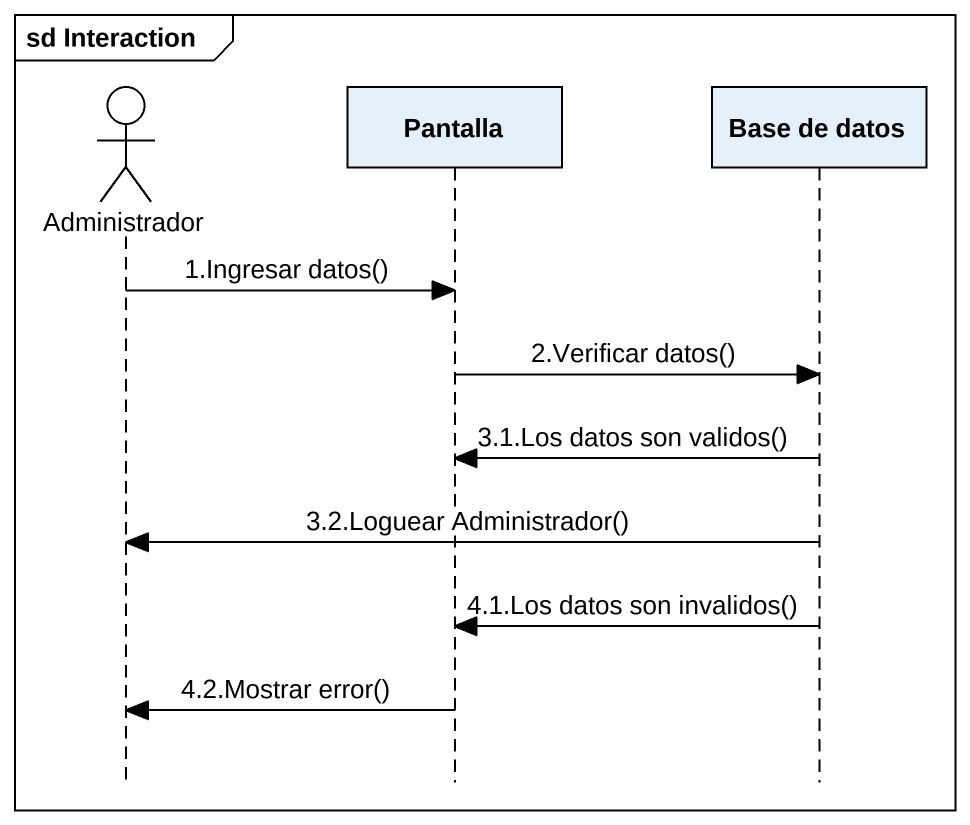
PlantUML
@startuml
mainframe sd Interaction
hide footbox
actor Administrador
participant Pantalla
participant "Base de datos" as Base_de_datos

Administrador -> Pantalla : 1.Ingresar datos()
Pantalla -> Base_de_datos : 2.Verificar datos()
Base_de_datos -> Pantalla : 3.1.Los datos son validos()
Base_de_datos -> Administrador : 3.2.Loguear Administrador()
Base_de_datos -> Pantalla : 4.1.Los datos son invalidos()
Pantalla -> Administrador : 4.2.Mostrar error()
@enduml
